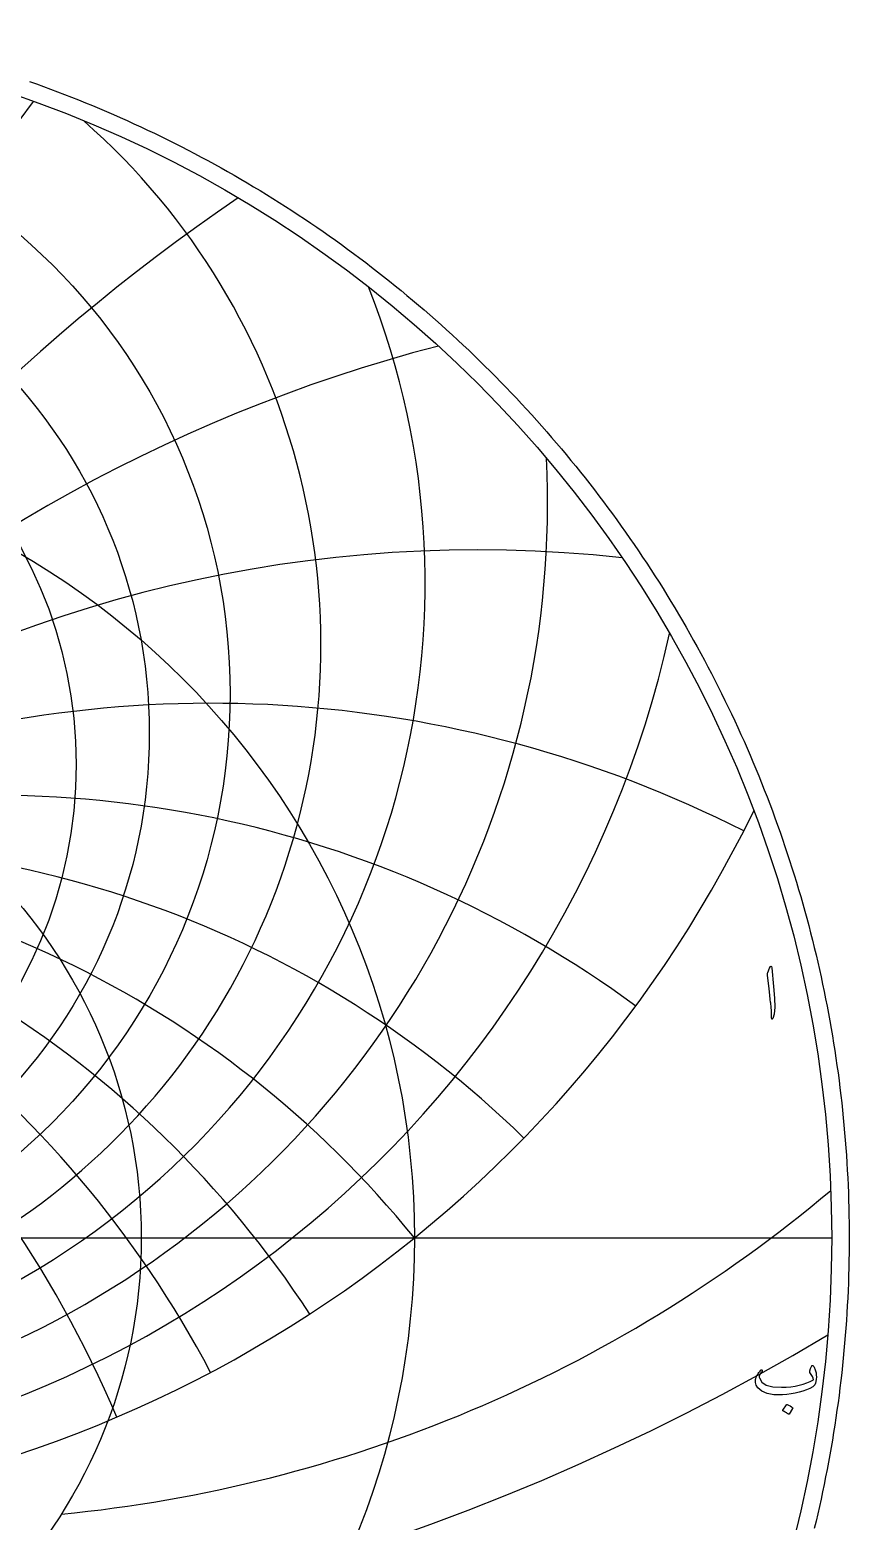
# Model space of a CAD drawing. Header units: millimetres. Extents: x -69 to 69, y -69 to 71.
# Drawn here: x 22.8 to 68.9, y -15.9 to 68 of the extents above; entities that cross this region are included whole.
import ezdxf

# ---------------------------------------------------------------- set-up
doc = ezdxf.new("R2010")
doc.units = ezdxf.units.MM
for name, color, linetype in [('CUT_OUTER', 1, 'Continuous'), ('ENGRAVE', 7, 'Continuous'), ('ENGRAVE_FINE', 8, 'Continuous'), ('TEXT', 5, 'Continuous')]:
    doc.layers.add(name, color=color, linetype=linetype)

msp = doc.modelspace()

# ---------------------------------------------------------------- linework, layer by layer
at = {"layer": 'CUT_OUTER'}
msp.add_lwpolyline([(22.824, 65.0443), (23.2227, 64.903), (23.6205, 64.7593), (24.0174, 64.6131), (24.4134, 64.4645), (24.8085, 64.3135), (25.2026, 64.1601), (25.5958, 64.0042), (25.9881, 63.846), (26.3793, 63.6853), (26.7696, 63.5223), (27.1589, 63.3568), (27.5471, 63.189), (27.9343, 63.0188), (28.3204, 62.8462), (28.7055, 62.6712), (29.0895, 62.4939), (29.4724, 62.3142), (29.8542, 62.1322), (30.2349, 61.9479), (30.6144, 61.7612), (30.9928, 61.5722), (31.37, 61.3809), (31.7461, 61.1872), (32.1209, 60.9913), (32.4946, 60.793), (32.867, 60.5925), (33.2381, 60.3897), (33.6081, 60.1846), (33.9767, 59.9773), (34.3441, 59.7677), (34.7102, 59.5558), (35.0749, 59.3417), (35.4384, 59.1254), (35.8005, 58.9068), (36.1613, 58.686), (36.5207, 58.4631), (36.8787, 58.2379), (37.2354, 58.0105), (37.5906, 57.7809), (37.9444, 57.5492), (38.2968, 57.3153), (38.6478, 57.0792), (38.9973, 56.841), (39.3453, 56.6006), (39.6919, 56.3582), (40.037, 56.1136), (40.3805, 55.8668), (40.7225, 55.618), (41.063, 55.3671), (41.402, 55.1141), (41.7394, 54.859), (42.0752, 54.6019), (42.4095, 54.3427), (42.7421, 54.0814), (43.0731, 53.8182), (43.4025, 53.5529), (43.7303, 53.2855), (44.0564, 53.0162), (44.3809, 52.7449), (44.7037, 52.4716), (45.0248, 52.1963), (45.3443, 51.919), (45.662, 51.6398), (45.978, 51.3587), (46.2922, 51.0756), (46.6048, 50.7906), (46.9155, 50.5037), (47.2245, 50.2149), (47.5318, 49.9242), (47.8372, 49.6316), (48.1408, 49.3371), (48.4426, 49.0408), (48.7426, 48.7426), (49.0408, 48.4426), (49.3371, 48.1408), (49.6316, 47.8372), (49.9242, 47.5318), (50.2149, 47.2245), (50.5037, 46.9155), (50.7906, 46.6048), (51.0756, 46.2922), (51.3587, 45.978), (51.6398, 45.662), (51.919, 45.3443), (52.1963, 45.0248), (52.4716, 44.7037), (52.7449, 44.3809), (53.0162, 44.0564), (53.2855, 43.7303), (53.5529, 43.4025), (53.8182, 43.0731), (54.0814, 42.7421), (54.3427, 42.4095), (54.6019, 42.0752), (54.859, 41.7394), (55.1141, 41.402), (55.3671, 41.063), (55.618, 40.7225), (55.8668, 40.3805), (56.1136, 40.037), (56.3582, 39.6919), (56.6006, 39.3453), (56.841, 38.9973), (57.0792, 38.6478), (57.3153, 38.2968), (57.5492, 37.9444), (57.7809, 37.5906), (58.0105, 37.2354), (58.2379, 36.8787), (58.4631, 36.5207), (58.686, 36.1613), (58.9068, 35.8005), (59.1254, 35.4384), (59.3417, 35.0749), (59.5558, 34.7102), (59.7677, 34.3441), (59.9773, 33.9767), (60.1846, 33.6081), (60.3897, 33.2381), (60.5925, 32.867), (60.793, 32.4946), (60.9913, 32.1209), (61.1872, 31.7461), (61.3809, 31.37), (61.5722, 30.9928), (61.7612, 30.6144), (61.9479, 30.2349), (62.1322, 29.8542), (62.3142, 29.4724), (62.4939, 29.0895), (62.6712, 28.7055), (62.8462, 28.3204), (63.0188, 27.9343), (63.189, 27.5471), (63.3568, 27.1589), (63.5223, 26.7696), (63.6853, 26.3793), (63.846, 25.9881), (64.0042, 25.5958), (64.1601, 25.2026), (64.3135, 24.8085), (64.4645, 24.4134), (64.6131, 24.0174), (64.7593, 23.6205), (64.903, 23.2227), (65.0443, 22.824), (65.1831, 22.4245), (65.3194, 22.0241), (65.4534, 21.6229), (65.5848, 21.2208), (65.7138, 20.818), (65.8403, 20.4144), (65.9643, 20.01), (66.0858, 19.6049), (66.2049, 19.1991), (66.3214, 18.7925), (66.4355, 18.3852), (66.5471, 17.9772), (66.6561, 17.5685), (66.7626, 17.1592), (66.8667, 16.7492), (66.9682, 16.3386), (67.0672, 15.9274), (67.1636, 15.5156), (67.2576, 15.1032), (67.349, 14.6902), (67.4379, 14.2767), (67.5242, 13.8626), (67.608, 13.4481), (67.6892, 13.033), (67.7679, 12.6174), (67.8441, 12.2013), (67.9177, 11.7848), (67.9887, 11.3679), (68.0572, 10.9505), (68.1231, 10.5327), (68.1864, 10.1145), (68.2472, 9.6959), (68.3054, 9.277), (68.361, 8.8577), (68.4141, 8.4381), (68.4646, 8.0181), (68.5125, 7.5979), (68.5578, 7.1774), (68.6006, 6.7566), (68.6407, 6.3355), (68.6783, 5.9142), (68.7133, 5.4927), (68.7457, 5.071), (68.7755, 4.6491), (68.8028, 4.227), (68.8274, 3.8047), (68.8495, 3.3824), (68.8689, 2.9598), (68.8858, 2.5372), (68.9001, 2.1145), (68.9117, 1.6917), (68.9208, 1.2688), (68.9273, 0.8459), (68.9312, 0.423), (68.9325, 0), (68.9312, -0.423), (68.9273, -0.8459), (68.9208, -1.2688), (68.9117, -1.6917), (68.9001, -2.1145), (68.8858, -2.5372), (68.8689, -2.9598), (68.8495, -3.3824), (68.8274, -3.8047), (68.8028, -4.227), (68.7755, -4.6491), (68.7457, -5.071), (68.7133, -5.4927), (68.6783, -5.9142), (68.6407, -6.3355), (68.6006, -6.7566), (68.5578, -7.1774), (68.5125, -7.5979), (68.4646, -8.0181), (68.4141, -8.4381), (68.361, -8.8577), (68.3054, -9.277), (68.2472, -9.6959), (68.1864, -10.1145), (68.1231, -10.5327), (68.0572, -10.9505), (67.9887, -11.3679), (67.9177, -11.7848), (67.8441, -12.2013), (67.7679, -12.6174), (67.6892, -13.033), (67.608, -13.4481), (67.5242, -13.8626), (67.4379, -14.2767), (67.349, -14.6902), (67.2576, -15.1032), (67.1636, -15.5156), (67.0672, -15.9274), (66.9682, -16.3386)], dxfattribs=at)
at = {"layer": 'ENGRAVE'}
msp.add_lwpolyline([(-67.95, 0), (67.95, 0)], dxfattribs=at)
for centre, radius in [((0, 0), 67.95), ((0, 30.6086), 34.1092), ((0, 28.4009), 29.5657), ((0, 26.6217), 25.4569), ((0, 0), 44.4794), ((0, 0), 29.1157)]:
    msp.add_circle(centre, radius, dxfattribs=at)
for centre, radius, start, end in [((0, 33.3639), 39.2198, 131.307855, 48.692145), ((0, 36.8385), 45.0823, 158.307565, 21.692435), ((0, 41.2872), 51.9657, 177.166321, 2.833679), ((0, 47.1036), 60.279, 192.562112, 347.437888), ((0, 54.9274), 70.6784, 205.930897, 334.069103), ((0, -36.0187), 57.2342, 39, 141), ((0, -36.0187), 57.2342, 39, 141), ((16.9456, 63.242), 79.1525, 275.566529, 310.069655)]:
    msp.add_arc(centre, radius, start, end, dxfattribs=at)
at = {"layer": 'ENGRAVE_FINE'}
for centre, radius, start, end in [((157.2498, -36.0187), 167.3417, 143.3264, 172.854105), ((157.2498, -36.0187), 167.3417, 143.3264, 172.854105), ((99.1326, -36.0187), 114.4685, 124.337179, 169.159346), ((99.1326, -36.0187), 114.4685, 124.337179, 169.159346), ((68.2091, -36.0187), 89.0407, 104.554259, 165.311432), ((68.2091, -36.0187), 89.0407, 104.554259, 165.311432), ((48.0252, -36.0187), 74.714, 83.748509, 161.246929), ((48.0252, -36.0187), 74.714, 83.748509, 161.246929), ((-33.0442, -36.0187), 66.0884, 23.109812, 116.954145), ((-33.0442, -36.0187), 66.0884, 23.109812, 116.954145), ((33.0442, -36.0187), 66.0884, 63.045855, 156.890188), ((33.0442, -36.0187), 66.0884, 63.045855, 156.890188), ((-20.8316, -36.0187), 60.9074, 27.851987, 126.345474), ((-20.8316, -36.0187), 60.9074, 27.851987, 126.345474), ((20.8316, -36.0187), 60.9074, 53.654526, 152.148013), ((20.8316, -36.0187), 60.9074, 53.654526, 152.148013), ((-10.0919, -36.0187), 58.1172, 33.097661, 134.238363), ((-10.0919, -36.0187), 58.1172, 33.097661, 134.238363), ((10.0919, -36.0187), 58.1172, 45.761637, 146.902339), ((10.0919, -36.0187), 58.1172, 45.761637, 146.902339), ((0, 107.9194), 132.0697, 239.147014, 300.852986)]:
    msp.add_arc(centre, radius, start, end, dxfattribs=at)
at = {"layer": 'TEXT'}
for points in [[(64.4592, 15.1787), (64.5002, 15.258), (64.5332, 15.2859), (64.5581, 15.2623), (64.575, 15.1873), (64.6735, 14.1371), (64.7322, 13.4925), (64.7453, 12.9776), (64.7129, 12.5924), (64.635, 12.3368), (64.6208, 12.3159), (64.6082, 12.3047), (64.5972, 12.303), (64.5878, 12.3111), (64.5803, 12.3237), (64.575, 12.34), (64.5717, 12.3601), (64.5707, 12.384), (64.5707, 12.5696), (64.5621, 12.7665), (64.545, 12.9747), (64.5192, 13.1941), (64.5136, 13.2514), (64.4967, 13.4063), (64.4686, 13.6586), (64.4292, 14.0085), (64.3349, 14.7844), (64.3328, 14.8256), (64.3349, 14.8637), (64.3413, 14.8985), (64.3521, 14.9301)], [(66.907, -7.1989), (66.9358, -7.235), (66.9622, -7.2749), (66.9861, -7.3186), (67.0077, -7.366), (67.0269, -7.4169), (67.0436, -7.4711), (67.0579, -7.5284), (67.0699, -7.5889), (67.0854, -7.7106), (67.0891, -7.8311), (67.0811, -7.9506), (67.0613, -8.069), (67.0313, -8.1746), (66.9927, -8.2598), (66.9455, -8.3246), (66.8898, -8.3691), (66.713, -8.4626), (66.5255, -8.5459), (66.3272, -8.619), (66.1183, -8.682), (65.8986, -8.7342), (65.6682, -8.7752), (65.4271, -8.8049), (65.1752, -8.8234), (64.7032, -8.8186), (64.3158, -8.7527), (64.0131, -8.6257), (63.795, -8.4376), (63.7055, -8.2906), (63.6643, -8.1322), (63.6712, -7.9627), (63.7264, -7.7818), (63.745, -7.7428), (63.7666, -7.7031), (63.7911, -7.6625), (63.8186, -7.6211), (63.849, -7.5789), (63.8823, -7.5359), (63.9186, -7.4921), (63.9579, -7.4475), (63.971, -7.4349), (63.9847, -7.4271), (63.9989, -7.4242), (64.0136, -7.426), (64.0235, -7.4298), (64.0318, -7.4368), (64.0385, -7.4469), (64.0436, -7.4603), (64.046, -7.4729), (64.0447, -7.485), (64.0396, -7.4965), (64.0308, -7.5075), (63.9941, -7.5512), (63.9611, -7.5964), (63.9319, -7.6433), (63.9065, -7.6918), (63.889, -7.7382), (63.8797, -7.7829), (63.8783, -7.826), (63.885, -7.8675), (64.019, -8.11), (64.2708, -8.2801), (64.6405, -8.3779), (65.1281, -8.4034), (65.3961, -8.393), (65.6516, -8.3707), (65.8944, -8.3362), (66.1247, -8.2898), (66.3426, -8.2312), (66.5485, -8.1606), (66.7423, -8.078), (66.9241, -7.9833), (66.9064, -7.8949), (66.8662, -7.7968), (66.8036, -7.6891), (66.7184, -7.5718), (66.7157, -7.5605), (66.7162, -7.5396), (66.72, -7.5091), (66.7269, -7.4689), (66.7288, -7.4649), (66.7302, -7.4614), (66.731, -7.4585), (66.7312, -7.456), (66.7452, -7.4014), (66.7655, -7.3403), (66.7923, -7.2728), (66.8255, -7.1989), (66.8403, -7.1764), (66.8587, -7.1689), (66.881, -7.1764), (66.907, -7.1989)], [(65.411, -9.3807), (65.4164, -9.3753), (65.4239, -9.3721), (65.4335, -9.371), (65.4453, -9.3721), (65.5286, -9.4058), (65.6071, -9.4471), (65.6808, -9.4959), (65.7496, -9.5521), (65.7563, -9.5607), (65.7593, -9.5693), (65.7585, -9.5778), (65.7539, -9.5864), (65.5524, -9.9122), (65.5449, -9.92), (65.5353, -9.9218), (65.5235, -9.9178), (65.5096, -9.9079), (65.4975, -9.8993), (65.4785, -9.8865), (65.4525, -9.8693), (65.4196, -9.8479), (65.3791, -9.8222), (65.3306, -9.7922), (65.2741, -9.7579), (65.2095, -9.7193), (65.201, -9.7129), (65.1967, -9.7064), (65.1967, -9.7), (65.201, -9.6936)]]:
    msp.add_lwpolyline(points, close=True, dxfattribs=at)

doc.saveas('drawing.dxf')
